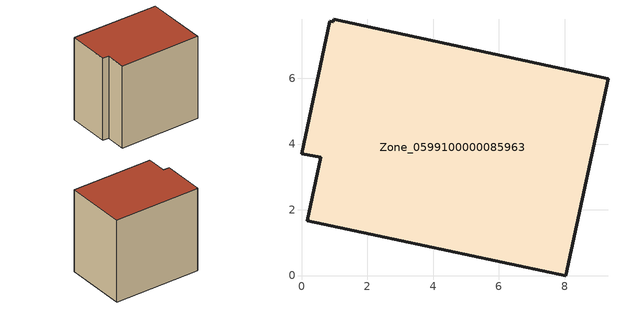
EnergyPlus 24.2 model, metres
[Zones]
Zone_0599100000085963
 floor ground (C_G): 0.98,7.79 9.32,5.99 8.03,0 0.17,1.67 0.58,3.59 0,3.71 0.87,7.74 0.97,7.72 z0
 wall outside (C_F): 0.58,3.59 0.17,1.67 8.03,0 9.32,5.99 0.98,7.79 0.97,7.72 0.87,7.74 0,3.71 0.58,3.59 z0:8.26
 roof outside (C_R): 9.32,5.99 0.98,7.79 0.97,7.72 0.87,7.74 0,3.71 0.58,3.59 0.17,1.67 8.03,0 z8.26
[BUILDING]
Pand.0599100000085963: North Axis=0; Terrain=City; Loads Convergence Tolerance Value=0.04; Temperature Convergence Tolerance Value=0.4; Solar Distribution=FullExterior; Maximum Number of Warmup Days=25; Minimum Number of Warmup Days=1
[Site:Location]
Rotterdam.The.Hague.AP_ZH_NLD Design_Conditions: Latitude=51.96; Longitude=4.45; Time Zone=1; Elevation=-4.5
[SITE:GROUNDTEMPERATURE:BUILDINGSURFACE]
18, 18, 18, 18, 18, 18, 18, 18, 18, 18, 18, 18
[MATERIAL] Thermal Absorptance=0.9; Solar Absorptance=0.7; Visible Absorptance=0.7
Name | Roughness | Thickness | Conductivity | Density | Specific Heat
G.TC.1975-1991 | MediumSmooth | 0.15 | 0.288461 | 540 | 1210
F.TC.1975-1991 | Rough | 0.3 | 0.230769 | 1920 | 840
R.TC.1975-1991 | MediumRough | 0.2 | 0.153846 | 1500 | 1000
[CONSTRUCTION]
C_G: G.TC.1975-1991
C_F: F.TC.1975-1991
C_R: R.TC.1975-1991
[ZONE]
Zone_0599100000085963: Type=1; Multiplier=1; Ceiling Height=Autocalculate; Volume=Autocalculate; Floor Area=autocalculate; Part of Total Floor Area=Yes
[ZONEINFILTRATION:DESIGNFLOWRATE]
Infil_Zone_0599100000085963: Zone or ZoneList or Space or SpaceList=Zone_0599100000085963; Schedule=AlwaysOn; Design Flow Rate Calculation Method=Flow/Area; Flow Rate per Floor Area=0.003; Constant Term Coefficient=1; Temperature Term Coefficient=0; Velocity Term Coefficient=0; Velocity Squared Term Coefficient=0
[HVACTEMPLATE:ZONE:IDEALLOADSAIRSYSTEM]
Zone_0599100000085963: Maximum Heating Supply Air Temperature=50; Minimum Cooling Supply Air Temperature=13; Maximum Heating Supply Air Humidity Ratio=0.0156; Minimum Cooling Supply Air Humidity Ratio=0.0077; Heating Limit=NoLimit; Cooling Limit=NoLimit; Dehumidification Control Type=ConstantSensibleHeatRatio; Cooling Sensible Heat Ratio=0.7; Dehumidification Setpoint=60; Humidification Control Type=None; Humidification Setpoint=30; Outdoor Air Method=None; Outdoor Air Flow Rate per Person=0.00944; Outdoor Air Flow Rate per Zone Floor Area=0; Outdoor Air Flow Rate per Zone=0; Demand Controlled Ventilation Type=None; Outdoor Air Economizer Type=NoEconomizer; Heat Recovery Type=None; Sensible Heat Recovery Effectiveness=0.7; Latent Heat Recovery Effectiveness=0.65
[ZONECONTROL:THERMOSTAT]
ThermostatControl_Zone_0599100000085963: Zone or ZoneList=Zone_0599100000085963; Control Type Schedule=DualSetpointControlType; Control 1=Thermostat_Zone_0599100000085963; Temperature Difference Between Cutout And Setpoint=0
[THERMOSTATSETPOINT:DUALSETPOINT]
Thermostat_Zone_0599100000085963: Heating Setpoint Temperature Schedule=HeatingSetpoint_Zone_0599100000085963; Cooling Setpoint Temperature Schedule=CoolingSetpoint_Zone_0599100000085963
[SCHEDULE:COMPACT]
HeatingSetpoint_Zone_0599100000085963: Through: 12/31, For: AllDays, Until: 24:00, 21
CoolingSetpoint_Zone_0599100000085963: Through: 12/31, For: AllDays, Until: 24:00, 24
DualSetpointControlType: Through: 12/31, For: AllDays, Until: 24:00, 4
AlwaysOn: Through: 12/31, For: AllDays, Until: 24:00, 1
